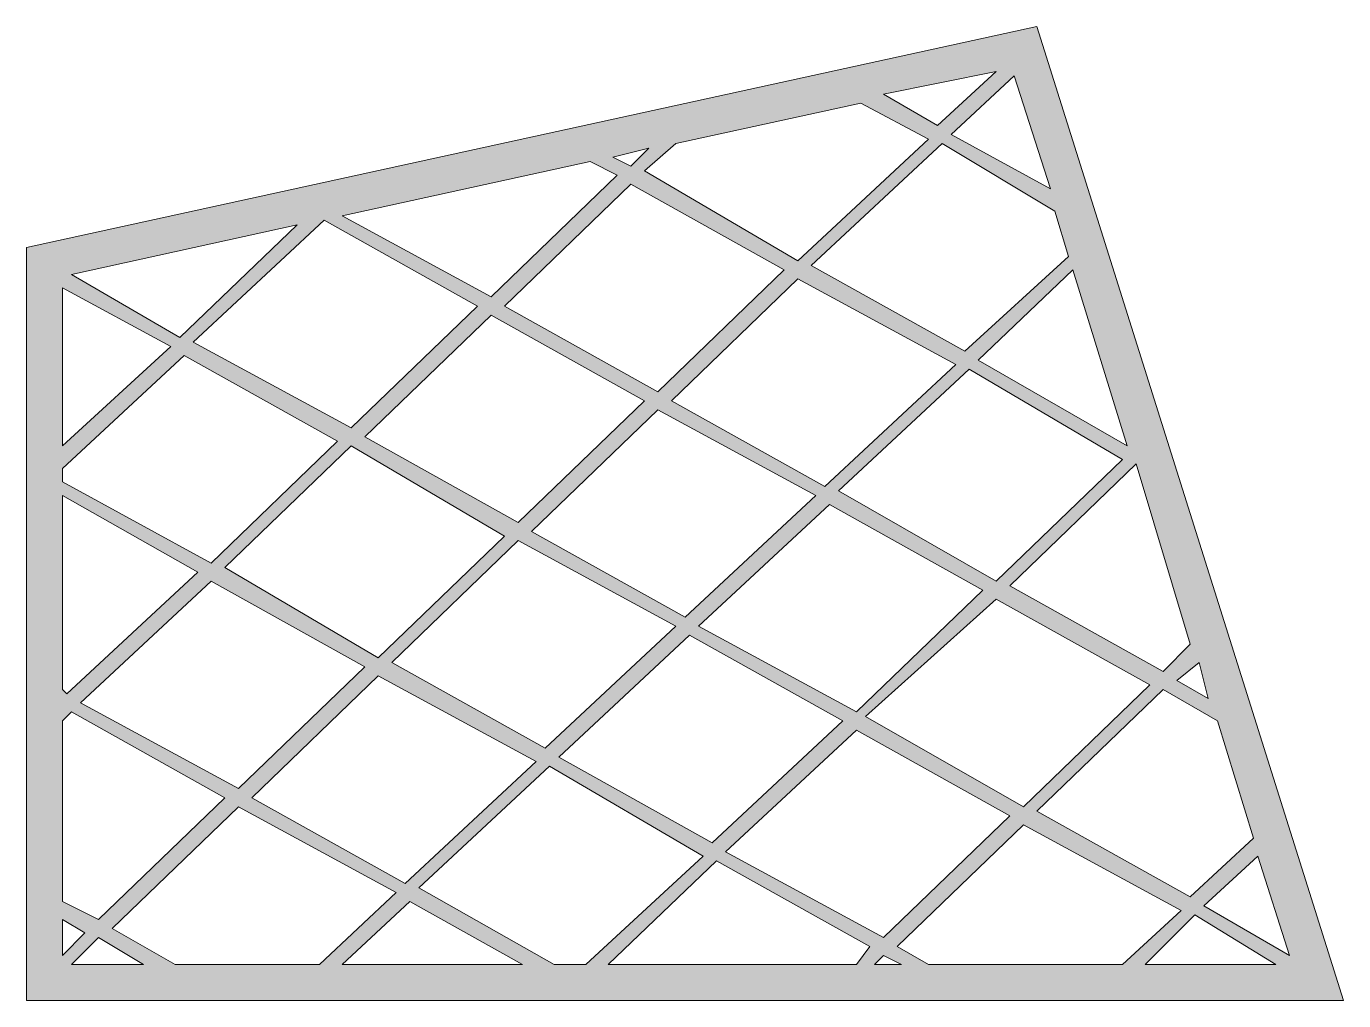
# Model space of a CAD drawing. Header units: metres. Extents: x 24 to 375, y 13 to 272.
import ezdxf

# ---------------------------------------------------------------- set-up
doc = ezdxf.new("R2010")
doc.units = ezdxf.units.M
doc.layers.add('FILL_WHITE_FFFFFF', color=7, linetype='Continuous', true_color=0xffffff)

msp = doc.modelspace()

# ---------------------------------------------------------------- hatches: boundary and pattern name
at = {"layer": 'FILL_WHITE_FFFFFF', "true_color": 0xffffff}
h = msp.add_hatch(color=7, dxfattribs=at)
h.dxf.hatch_style = 1
h.paths.add_polyline_path([(293.25, 272.25), (374.85, 13.05), (24.45, 13.05), (24.45, 213.45), (293.25, 272.25)])
h.paths.add_polyline_path([(287.25, 259.05), (270.45, 243.45), (296.85, 229.05), (287.25, 259.05)], flags=16)
h.paths.add_polyline_path([(282.45, 260.25), (252.45, 254.25), (266.85, 245.85), (282.45, 260.25)], flags=16)
h.paths.add_polyline_path([(264.45, 242.25), (246.45, 251.85), (197.25, 241.05), (188.85, 233.85), (229.65, 209.85), (264.45, 242.25)], flags=16)
h.paths.add_polyline_path([(190.05, 239.85), (180.45, 237.45), (185.25, 235.05), (190.05, 239.85)], flags=16)
h.paths.add_polyline_path([(181.65, 232.65), (174.45, 236.25), (108.45, 221.85), (148.05, 200.25), (181.65, 232.65)], flags=16)
h.paths.add_polyline_path([(65.25, 189.45), (96.45, 219.45), (36.45, 206.25), (65.25, 189.45)], flags=16)
h.paths.add_polyline_path([(34.05, 160.65), (62.85, 187.05), (34.05, 202.65), (34.05, 160.65)], flags=16)
h.paths.add_polyline_path([(73.65, 129.45), (107.25, 161.85), (66.45, 184.65), (34.05, 154.65), (34.05, 151.05), (73.65, 129.45)], flags=16)
h.paths.add_polyline_path([(103.65, 220.65), (68.85, 188.25), (110.85, 165.45), (144.45, 197.85), (103.65, 220.65)], flags=16)
h.paths.add_polyline_path([(192.45, 175.05), (226.05, 207.45), (185.25, 230.25), (151.65, 197.85), (192.45, 175.05)], flags=16)
h.paths.add_polyline_path([(268.05, 241.05), (233.25, 208.65), (274.05, 185.85), (301.65, 211.05), (298.05, 223.05), (268.05, 241.05)], flags=16)
h.paths.add_polyline_path([(302.85, 207.45), (277.65, 183.45), (317.25, 160.65), (302.85, 207.45)], flags=16)
h.paths.add_polyline_path([(271.65, 182.25), (229.65, 205.05), (196.05, 172.65), (236.85, 149.85), (271.65, 182.25)], flags=16)
h.paths.add_polyline_path([(114.45, 163.05), (155.25, 140.25), (188.85, 172.65), (148.05, 195.45), (114.45, 163.05)], flags=16)
h.paths.add_polyline_path([(35.25, 94.65), (70.05, 127.05), (34.05, 147.45), (34.05, 95.85), (35.25, 94.65)], flags=16)
h.paths.add_polyline_path([(110.85, 160.65), (77.25, 128.25), (118.05, 104.25), (151.65, 136.65), (110.85, 160.65)], flags=16)
h.paths.add_polyline_path([(158.85, 137.85), (199.65, 115.05), (234.45, 147.45), (192.45, 170.25), (158.85, 137.85)], flags=16)
h.paths.add_polyline_path([(240.45, 148.65), (282.45, 124.65), (316.05, 157.05), (275.25, 181.05), (240.45, 148.65)], flags=16)
h.paths.add_polyline_path([(286.05, 123.45), (326.85, 100.65), (334.05, 107.85), (319.65, 155.85), (286.05, 123.45)], flags=16)
h.paths.add_polyline_path([(245.25, 89.85), (278.85, 122.25), (238.05, 145.05), (203.25, 112.65), (245.25, 89.85)], flags=16)
h.paths.add_polyline_path([(197.25, 112.65), (155.25, 135.45), (121.65, 103.05), (162.45, 80.25), (197.25, 112.65)], flags=16)
h.paths.add_polyline_path([(114.45, 101.85), (73.65, 124.65), (38.85, 92.25), (80.85, 69.45), (114.45, 101.85)], flags=16)
h.paths.add_polyline_path([(43.65, 34.65), (77.25, 67.05), (36.45, 89.85), (34.05, 87.45), (34.05, 39.45), (43.65, 34.65)], flags=16)
h.paths.add_polyline_path([(34.05, 34.65), (34.05, 25.05), (40.05, 31.05), (34.05, 34.65)], flags=16)
h.paths.add_polyline_path([(36.45, 22.65), (55.65, 22.65), (43.65, 29.85), (36.45, 22.65)], flags=16)
h.paths.add_polyline_path([(122.85, 41.85), (80.85, 64.65), (47.25, 32.25), (64.05, 22.65), (102.45, 22.65), (122.85, 41.85)], flags=16)
h.paths.add_polyline_path([(125.25, 44.25), (160.05, 76.65), (118.05, 99.45), (84.45, 67.05), (125.25, 44.25)], flags=16)
h.paths.add_polyline_path([(126.45, 39.45), (108.45, 22.65), (156.45, 22.65), (126.45, 39.45)], flags=16)
h.paths.add_polyline_path([(164.85, 22.65), (173.25, 22.65), (204.45, 51.45), (163.65, 75.45), (128.85, 43.05), (164.85, 22.65)], flags=16)
h.paths.add_polyline_path([(200.85, 110.25), (166.05, 77.85), (206.85, 55.05), (241.65, 87.45), (200.85, 110.25)], flags=16)
h.paths.add_polyline_path([(252.45, 29.85), (286.05, 62.25), (245.25, 85.05), (210.45, 52.65), (252.45, 29.85)], flags=16)
h.paths.add_polyline_path([(208.05, 50.25), (179.25, 22.65), (245.25, 22.65), (248.85, 27.45), (208.05, 50.25)], flags=16)
h.paths.add_polyline_path([(250.05, 22.65), (257.25, 22.65), (252.45, 25.05), (250.05, 22.65)], flags=16)
h.paths.add_polyline_path([(256.05, 27.45), (264.45, 22.65), (316.05, 22.65), (331.65, 37.05), (289.65, 59.85), (256.05, 27.45)], flags=16)
h.paths.add_polyline_path([(282.45, 119.85), (247.65, 88.65), (289.65, 64.65), (323.25, 97.05), (282.45, 119.85)], flags=16)
h.paths.add_polyline_path([(341.25, 87.45), (326.85, 95.85), (293.25, 63.45), (334.05, 40.65), (350.85, 56.25), (341.25, 87.45)], flags=16)
h.paths.add_polyline_path([(337.65, 38.25), (360.45, 25.05), (352.05, 51.45), (337.65, 38.25)], flags=16)
h.paths.add_polyline_path([(335.25, 35.85), (322.05, 22.65), (356.85, 22.65), (335.25, 35.85)], flags=16)
h.paths.add_polyline_path([(336.45, 103.05), (330.45, 98.25), (338.85, 93.45), (336.45, 103.05)], flags=16)

# ---------------------------------------------------------------- linework, layer by layer
at = {"layer": 'FILL_WHITE_FFFFFF', "lineweight": 0, "true_color": 0xffffff}
for points in [[(293.25, 272.25), (374.85, 13.05), (24.45, 13.05), (24.45, 213.45)], [(282.45, 260.25), (252.45, 254.25), (266.85, 245.85)], [(287.25, 259.05), (270.45, 243.45), (296.85, 229.05)], [(264.45, 242.25), (246.45, 251.85), (197.25, 241.05), (188.85, 233.85), (229.65, 209.85)], [(190.05, 239.85), (180.45, 237.45), (185.25, 235.05)], [(268.05, 241.05), (233.25, 208.65), (274.05, 185.85), (301.65, 211.05), (298.05, 223.05)], [(181.65, 232.65), (174.45, 236.25), (108.45, 221.85), (148.05, 200.25)], [(192.45, 175.05), (226.05, 207.45), (185.25, 230.25), (151.65, 197.85)], [(65.25, 189.45), (96.45, 219.45), (36.45, 206.25)], [(103.65, 220.65), (68.85, 188.25), (110.85, 165.45), (144.45, 197.85)], [(302.85, 207.45), (277.65, 183.45), (317.25, 160.65)], [(271.65, 182.25), (229.65, 205.05), (196.05, 172.65), (236.85, 149.85)], [(34.05, 160.65), (62.85, 187.05), (34.05, 202.65)], [(114.45, 163.05), (155.25, 140.25), (188.85, 172.65), (148.05, 195.45)], [(73.65, 129.45), (107.25, 161.85), (66.45, 184.65), (34.05, 154.65), (34.05, 151.05)], [(240.45, 148.65), (282.45, 124.65), (316.05, 157.05), (275.25, 181.05)], [(158.85, 137.85), (199.65, 115.05), (234.45, 147.45), (192.45, 170.25)], [(110.85, 160.65), (77.25, 128.25), (118.05, 104.25), (151.65, 136.65)], [(286.05, 123.45), (326.85, 100.65), (334.05, 107.85), (319.65, 155.85)], [(35.25, 94.65), (70.05, 127.05), (34.05, 147.45), (34.05, 95.85)], [(245.25, 89.85), (278.85, 122.25), (238.05, 145.05), (203.25, 112.65)], [(197.25, 112.65), (155.25, 135.45), (121.65, 103.05), (162.45, 80.25)], [(114.45, 101.85), (73.65, 124.65), (38.85, 92.25), (80.85, 69.45)], [(282.45, 119.85), (247.65, 88.65), (289.65, 64.65), (323.25, 97.05)], [(200.85, 110.25), (166.05, 77.85), (206.85, 55.05), (241.65, 87.45)], [(336.45, 103.05), (330.45, 98.25), (338.85, 93.45)], [(125.25, 44.25), (160.05, 76.65), (118.05, 99.45), (84.45, 67.05)], [(341.25, 87.45), (326.85, 95.85), (293.25, 63.45), (334.05, 40.65), (350.85, 56.25)], [(43.65, 34.65), (77.25, 67.05), (36.45, 89.85), (34.05, 87.45), (34.05, 39.45)], [(252.45, 29.85), (286.05, 62.25), (245.25, 85.05), (210.45, 52.65)], [(164.85, 22.65), (173.25, 22.65), (204.45, 51.45), (163.65, 75.45), (128.85, 43.05)], [(122.85, 41.85), (80.85, 64.65), (47.25, 32.25), (64.05, 22.65), (102.45, 22.65)], [(256.05, 27.45), (264.45, 22.65), (316.05, 22.65), (331.65, 37.05), (289.65, 59.85)], [(208.05, 50.25), (179.25, 22.65), (245.25, 22.65), (248.85, 27.45)], [(337.65, 38.25), (360.45, 25.05), (352.05, 51.45)], [(126.45, 39.45), (108.45, 22.65), (156.45, 22.65)], [(335.25, 35.85), (322.05, 22.65), (356.85, 22.65)], [(34.05, 34.65), (34.05, 25.05), (40.05, 31.05)], [(36.45, 22.65), (55.65, 22.65), (43.65, 29.85)], [(250.05, 22.65), (257.25, 22.65), (252.45, 25.05)]]:
    msp.add_lwpolyline(points, close=True, dxfattribs=at)

doc.saveas('drawing.dxf')
